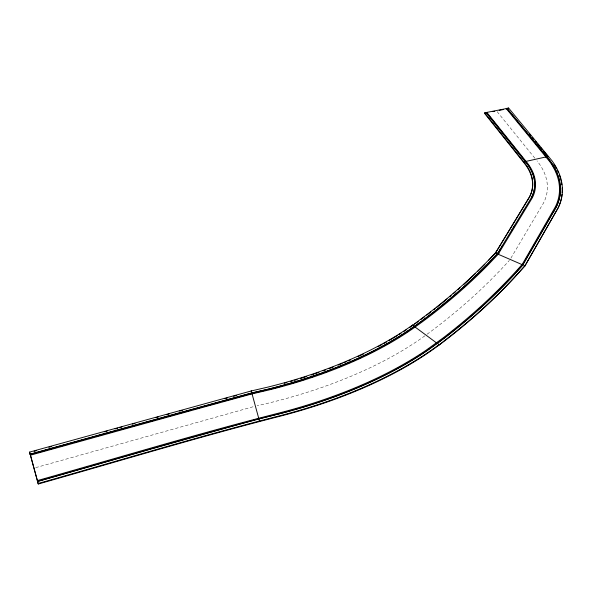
<?xml version="1.0" encoding="UTF-8"?>
<svg xmlns="http://www.w3.org/2000/svg" width="592" height="592" viewBox="0 0 592 592"><rect width="100%" height="100%" fill="white"/><g stroke="black" fill="none" stroke-linecap="round" stroke-linejoin="round"><path stroke-width="0.44" stroke-dasharray="2.96 2.22" d="M510.889 258.171L541.473 206.408A78.196 50.779 9.1 0 0 537.04 160.861M427.054 334.236L432.175 330.491A1633.224 841.017 21.8 0 0 509.357 260.413M35.705 467.636L254.471 406.378M497.125 111.636L534.872 158.212M424.871 335.827A276.286 124.897 -10.3 0 1 257.157 405.735"/><path stroke-width="0.89" d="M486.298 112.502L506.952 108.469L550.175 161.157A91.205 59.267 9.1 0 1 556.147 207.178L522.877 264.95L497.332 253.887L531.438 197.536A65.386 42.402 9.1 0 0 525.489 161.505L486.298 112.502L484.678 112.828L484.537 113.353L523.654 162.408L523.557 161.549L523.409 162.09L526.007 165.457A63.285 41.055 9.1 0 1 529.359 197.321L495.245 253.398L488.548 260.458M486.846 112.887L486.942 112.524L526.147 161.512A66.215 42.95 9.1 0 1 532.208 198.002L498.161 254.249M506.175 108.972L506.278 108.61L549.45 161.276A90.354 58.704 9.1 0 1 555.333 206.867L521.915 264.942M506.848 108.832L506.996 108.314L508.595 107.988L551.951 160.706A93.24 60.591 9.1 0 1 558.145 207.77L524.764 266.178L514.122 277.959A1695.421 866.459 21.6 0 1 445.547 340.193L438.909 345.166A290.406 132.734 -10.3 0 1 277.108 416.975C197.025 437.503 117.838 461.501 38.288 484.012L29.6 452.081L251.282 390.949M508.447 108.514L508.595 107.988M525.111 161.757L525.444 161.668A65.364 42.402 9.1 0 1 531.394 197.691M525.837 161.616L526.147 161.512M495.245 253.398L529.529 196.796A63.374 41.092 9.1 0 0 523.816 161.882L484.678 112.828M497.332 253.887L495.4 252.873M412.72 325.4L412.631 325.001A262.567 117.275 -10.2 0 1 267.665 387.153L251.252 390.957L251.311 391.467M546.172 157.679L546.283 157.309M546.882 157.546L546.993 157.169M506.996 108.314L546.83 156.747L523.816 161.882M496.525 251.696L486.89 261.842A1574.912 816.494 22 0 1 419.158 320.353L412.454 325.578A262.219 117.238 -10.2 0 1 409.486 327.665M497.376 253.731L488.718 262.878A1582.638 819.705 21.9 0 1 420.927 321.634L414.341 326.481A264.358 118.282 -10.2 0 1 268.294 389.247L251.807 393.066L30.199 454.316L38.288 484.012M438.909 345.166L445.739 339.616A1695.932 866.266 21.6 0 0 514.315 277.411L524.934 265.66L522.928 264.794L512.45 276.353A1687.333 862.773 21.6 0 1 443.926 338.306L437.296 343.249A288.866 131.698 -10.3 0 1 276.427 414.452C196.344 434.95 117.157 458.881 37.592 481.326L37.696 481.851M553.749 211.499L554.356 210.256M524.764 266.178L557.967 208.288A93.122 60.539 9.1 0 0 562.023 194.346M497.694 253.472L498.642 251.911M499.589 250.349L500.529 248.788M501.476 247.227L502.423 245.665M511.414 230.836L512.354 229.274M513.301 227.713L514.248 226.151M523.232 211.322L524.179 209.76M522.033 264.587L521.175 265.534A1681.82 860.79 21.6 0 1 443.105 337.921L425.67 350.531A287.949 131.239 -10.3 0 1 276.161 413.756C196.1 434.247 116.92 458.156 37.377 480.578L37.444 480.941M494.742 256.869L497.221 254.249M30.51 455.559L30.436 455.189L197.987 408.717L252.037 393.895L268.561 390.061A265.157 118.718 -10.2 0 0 415.081 327.028L421.622 322.351A1585.79 821.134 21.9 0 0 489.436 263.484L499.071 253.295L498.294 252.865L488.666 263.048A1582.512 819.765 21.9 0 1 420.875 321.804L414.341 326.481L437.236 343.427L443.867 338.476A1685.298 862.218 21.6 0 0 521.959 265.963L556.206 207.022A91.183 59.244 9.1 0 0 546.83 156.747L548.481 156.377M414.629 324.031L418.255 321.441M426.403 351.123L437.296 343.249L439.101 344.588A290.768 132.763 -10.3 0 1 277.071 416.465C196.966 436.992 117.764 460.983 38.184 483.486M30.266 454.686L30.162 454.153L170.644 415.177L251.792 392.91L268.287 389.092A264.461 118.296 -10.2 0 0 414.393 326.303L414.615 326.155M37.622 481.488L150.568 449.18M151.441 448.936L258.031 418.981M34.07 451.4L36.689 450.667M48.914 447.263L51.534 446.538M33.766 453.709L36.386 452.976M38.132 452.488L42.506 451.267M44.252 450.778L46.879 450.053M48.625 449.565L57.365 447.123M59.111 446.634L68.013 444.155M69.797 443.66L72.468 442.92M74.244 442.424L78.699 441.181M80.475 440.685L83.146 439.945M258.874 418.588L259.77 418.5M104.532 431.82L107.167 431.094M115.055 428.911L117.653 428.194M119.384 427.713L121.974 426.995M132.356 424.131L134.954 423.413M91.109 437.732L93.736 437M95.49 436.511L104.266 434.077M106.02 433.588L113.035 431.642M119.125 429.955L127.783 427.557M129.515 427.076L132.112 426.358M133.844 425.877L140.763 423.961M155.97 417.612L158.619 416.886M166.559 414.696L169.201 413.971M179.679 411.092L182.299 410.374M146.89 422.274L155.711 419.832M157.479 419.351L160.129 418.618M161.89 418.13L166.3 416.909M168.069 416.428L179.443 413.29M181.182 412.809L189.906 410.411M194.272 409.213L196.892 408.487M197.765 408.251L202.945 406.822M204.677 406.349L207.267 405.638M208.991 405.165L220.224 402.086M221.948 401.613L233.359 398.483M224.775 398.719L227.432 397.994M233.625 396.3L236.275 395.574M235.12 398.002L243.941 395.589M245.702 395.108L250.993 393.658M258.889 418.744L275.561 414.814M254.456 392.822L260.524 391.416M262.256 391.016L265.727 390.209M493.018 111.636L494.779 111.281M499.174 110.393L503.548 109.505M412.631 325.001L414.393 326.303M529.551 134.132L530.721 135.553M532.482 137.692L533.651 139.113M535.412 141.244L536.581 142.672M537.758 144.093L539.512 146.231M540.688 147.652L542.442 149.783M543.619 151.212L548.303 156.902M486.261 112.658L525.444 161.668M251.252 390.957L259.496 421.134M29.6 452.081L30.162 454.153M553.86 164.243A93.122 60.539 9.1 0 1 556.569 168.838M557.361 170.392A93.122 60.539 9.1 0 1 558.441 172.746M559.396 175.114A93.122 60.539 9.1 0 1 560.676 179.102M560.89 179.901A93.122 60.539 9.1 0 1 561.838 184.719M562.156 187.938A93.122 60.539 9.1 0 1 562.156 192.748M553.024 165.945A91.146 59.252 9.1 0 1 554.327 168.202M555.511 170.481A91.146 59.252 9.1 0 1 556.561 172.783M560.165 187.649A91.146 59.252 9.1 0 1 560.224 190.787M559.84 195.471A91.146 59.252 9.1 0 1 559.581 197.018M484.87 264.269A1574.513 816.694 22 0 1 477.959 271.143M475.391 273.63A1574.513 816.694 22 0 1 463.447 284.759M460.021 287.83A1574.513 816.694 22 0 1 457.942 289.673M455.137 292.115A1574.513 816.694 22 0 1 453.139 293.839M451.126 295.556A1574.513 816.694 22 0 1 449.779 296.703M447.056 298.99A1574.513 816.694 22 0 1 436.585 307.5M435.164 308.624A1574.513 816.694 22 0 1 433.729 309.749M430.88 311.969A1574.513 816.694 22 0 1 426.736 315.144M424.642 316.727A1574.513 816.694 22 0 1 421.119 319.354M472.638 279.069A1582.231 819.905 21.9 0 1 470.647 280.934M465.26 285.884A1582.231 819.905 21.9 0 1 463.891 287.12M459.747 290.82A1582.231 819.905 21.9 0 1 458.349 292.048M451.578 297.88A1582.231 819.905 21.9 0 1 450.216 299.027M447.478 301.313A1582.231 819.905 21.9 0 1 446.094 302.46M432.656 313.212A1582.231 819.905 21.9 0 1 431.279 314.271M425.715 318.518A1582.231 819.905 21.9 0 1 424.301 319.569M406.445 329.737A262.219 117.238 -10.2 0 1 403.33 331.801M401.065 333.274A262.219 117.238 -10.2 0 1 398.816 334.695M397.299 335.642A262.219 117.238 -10.2 0 1 392.651 338.461M391.867 338.927A262.219 117.238 -10.2 0 1 388.892 340.666M386.635 341.961A262.219 117.238 -10.2 0 1 383.572 343.678M382.025 344.537A262.219 117.238 -10.2 0 1 380.464 345.388M379.672 345.809A262.219 117.238 -10.2 0 1 378.096 346.653M363.636 353.942A262.219 117.238 -10.2 0 1 358.019 356.576M350.627 359.899A262.219 117.238 -10.2 0 1 348.118 360.987M346.431 361.705A262.219 117.238 -10.2 0 1 343.893 362.778M342.183 363.488A262.219 117.238 -10.2 0 1 338.136 365.138M333.207 367.092A262.219 117.238 -10.2 0 1 329.048 368.683M325.696 369.941A262.219 117.238 -10.2 0 1 323.158 370.873M318.896 372.405A262.219 117.238 -10.2 0 1 314.589 373.907M313.723 374.203A262.219 117.238 -10.2 0 1 311.259 375.039M306.293 376.682A262.219 117.238 -10.2 0 1 300.447 378.547M297.073 379.583A262.219 117.238 -10.2 0 1 294.535 380.353M292.833 380.863A262.219 117.238 -10.2 0 1 290.272 381.611M286.846 382.602A262.219 117.238 -10.2 0 1 284.264 383.327M408.606 330.787A264.113 118.259 -10.2 0 1 406.438 332.238M400.481 336.086A264.113 118.259 -10.2 0 1 398.179 337.521M392.74 340.807A264.113 118.259 -10.2 0 1 391.245 341.68M388.974 342.99A264.113 118.259 -10.2 0 1 386.68 344.3M384.349 345.595A264.113 118.259 -10.2 0 1 382.78 346.453M374.758 350.708A264.113 118.259 -10.2 0 1 366.64 354.763M361.016 357.435A264.113 118.259 -10.2 0 1 357.746 358.944M354.445 360.439A264.113 118.259 -10.2 0 1 351.937 361.549M350.249 362.282A264.113 118.259 -10.2 0 1 347.711 363.37M339.342 366.84A264.113 118.259 -10.2 0 1 337.692 367.499M328.501 371.058A264.113 118.259 -10.2 0 1 325.948 372.005M323.387 372.945A264.113 118.259 -10.2 0 1 319.081 374.484M314.729 376.001A264.113 118.259 -10.2 0 1 310.585 377.4M303.881 379.583A264.113 118.259 -10.2 0 1 299.648 380.915M298.797 381.174A264.113 118.259 -10.2 0 1 291.952 383.231M290.228 383.734A264.113 118.259 -10.2 0 1 287.631 384.482M282.414 385.94A264.113 118.259 -10.2 0 1 270.1 389.166M425.7 351.596A288.755 131.69 -10.3 0 1 294.046 409.893M293.173 410.145A288.755 131.69 -10.3 0 1 276.434 414.607"/></g></svg>
